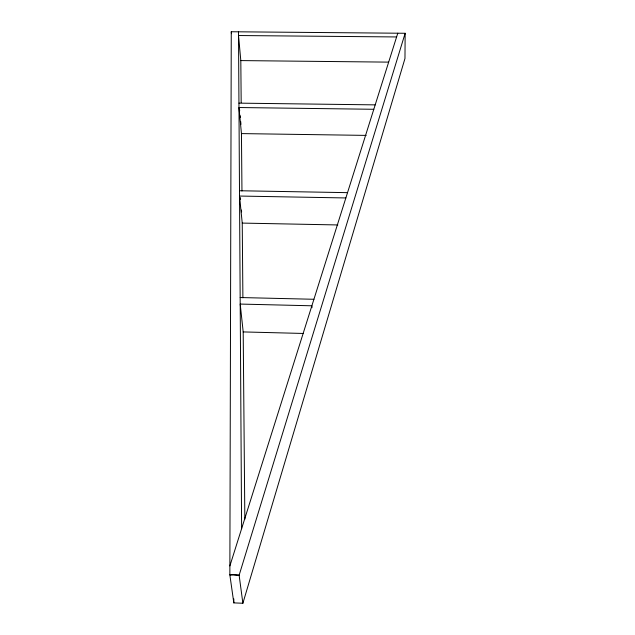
<?xml version="1.0" encoding="UTF-8"?>
<svg xmlns="http://www.w3.org/2000/svg" width="635" height="635" viewBox="0 0 635 635"><rect width="100%" height="100%" fill="white"/><g stroke="black" fill="none" stroke-linecap="round" stroke-linejoin="round"><path stroke-width="0.95" d="M231.267 31.75L229.854 574.873L233.823 602.885L242.88 603.25L404.971 58.491L405.146 33.274L231.267 31.75L231.45 33.671M405.146 33.274L239.133 575.231L242.88 603.25M229.878 565.912L397.78 33.211M396.605 36.949L238.522 35.528L240.816 60.587L241.181 102.703M240.816 60.587L388.612 62.127M238.943 103.14L375.19 104.87M373.801 109.284L238.974 107.529L241.451 133.596L241.959 191.008M241.451 133.596L366.197 135.398M239.498 190.746L347.528 192.651M345.853 197.953L239.53 196.048L242.237 223.091L242.895 297.823M242.237 223.091L337.82 224.949M240.165 297.537L313.92 299.276M311.976 307.713L311.864 305.792L240.205 304.07L243.197 331.922L303.562 333.462M240.173 197.493L240.363 199.422M241.419 210.026L241.617 211.955M239.403 107.95L239.681 110.847M240.133 115.657L240.316 117.586M240.681 121.444L240.959 124.333M243.197 331.922L244.84 519.2M238.498 31.813L241.61 528.677M233.815 598.916L233.823 602.885M233.259 574.524L229.854 574.873L239.133 575.231L233.259 574.524"/></g></svg>
